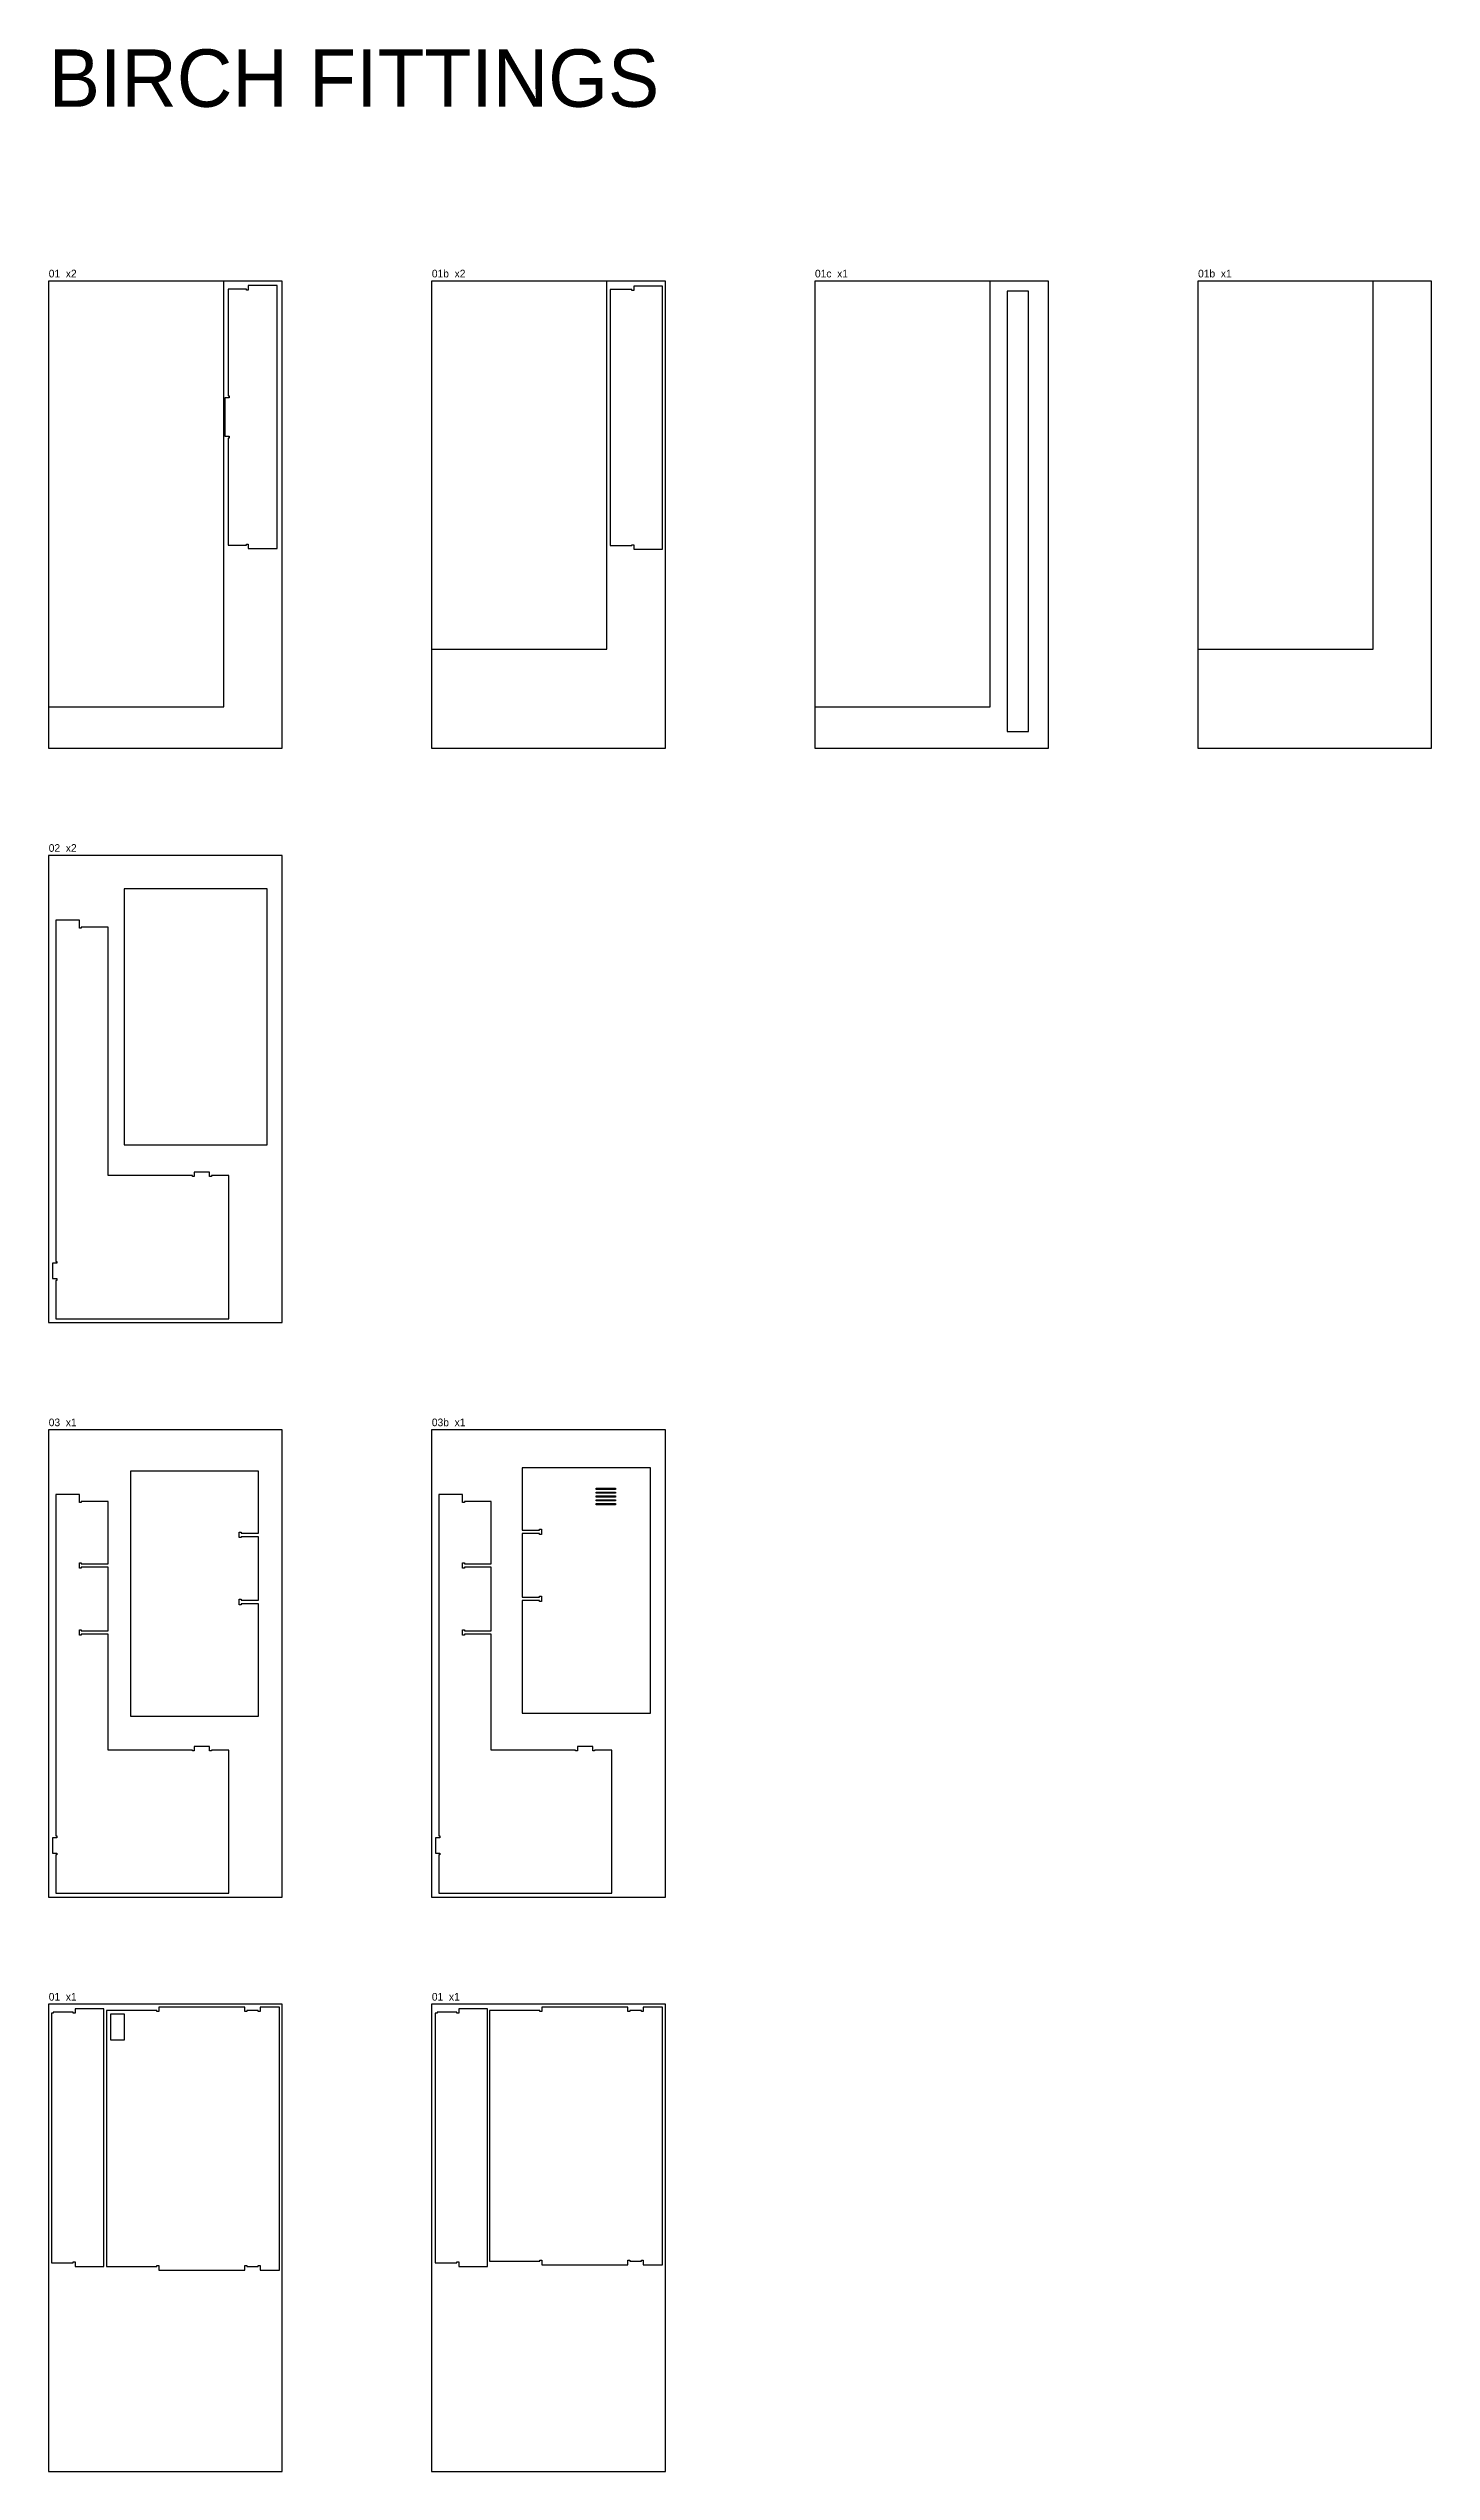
# Model space of a CAD drawing. Header units: inches. Extents: x -19170 to 42346, y 18707 to 54393.
# Drawn here: x -6173 to 1047, y 33707 to 46362 of the extents above; entities that cross this region are included whole.
import ezdxf

# ---------------------------------------------------------------- set-up
doc = ezdxf.new("R2010")
doc.units = ezdxf.units.IN
doc.header["$MEASUREMENT"] = 0
for name, color, linetype in [('00_SHEET_BirchPlywood_2440x1220x18', 74, 'CONTINUOUS'), ('4_6mmTOOL_CUTTHROUGH_INSIDE', 4, 'CONTINUOUS'), ('5_6mmTOOL_CUTTHROUGH_OUTSIDE', 5, 'CONTINUOUS')]:
    doc.layers.add(name, color=color, linetype=linetype)

msp = doc.modelspace()

# ---------------------------------------------------------------- linework, layer by layer
at = {"layer": '00_SHEET_BirchPlywood_2440x1220x18'}
for points in [[(-6173, 45147), (-6173, 42707), (-4953, 42707), (-4953, 45147)], [(-4173, 45147), (-4173, 42707), (-2953, 42707), (-2953, 45147)], [(-2173, 45147), (-2173, 42707), (-953, 42707), (-953, 45147)], [(-173, 45147), (-173, 42707), (1047, 42707), (1047, 45147)], [(-6173, 42147), (-6173, 39707), (-4953, 39707), (-4953, 42147)], [(-6173, 39147), (-6173, 36707), (-4953, 36707), (-4953, 39147)], [(-4173, 39147), (-4173, 36707), (-2953, 36707), (-2953, 39147)], [(-6173, 36147), (-6173, 33707), (-4953, 33707), (-4953, 36147)], [(-4173, 36147), (-4173, 33707), (-2953, 33707), (-2953, 36147)]]:
    msp.add_lwpolyline(points, close=True, dxfattribs=at)
at = {"layer": '4_6mmTOOL_CUTTHROUGH_INSIDE'}
for p, q in [((-3314, 38836), (-3314, 38842)), ((-3314, 38842), (-3214, 38842)), ((-3214, 38836), (-3314, 38836)), ((-3314, 38822), (-3214, 38822)), ((-3314, 38816), (-3314, 38822)), ((-3214, 38816), (-3314, 38816)), ((-3314, 38802), (-3214, 38802)), ((-3314, 38796), (-3314, 38802)), ((-3214, 38796), (-3314, 38796)), ((-3314, 38782), (-3214, 38782)), ((-3314, 38776), (-3314, 38782)), ((-3214, 38776), (-3314, 38776)), ((-3314, 38762), (-3214, 38762)), ((-3314, 38756), (-3314, 38762)), ((-3214, 38756), (-3314, 38756)), ((-3214, 38842), (-3214, 38836)), ((-3214, 38822), (-3214, 38816)), ((-3214, 38802), (-3214, 38796)), ((-3214, 38782), (-3214, 38776)), ((-3214, 38762), (-3214, 38756))]:
    msp.add_line(p, q, dxfattribs=at)
for points in [[(-3314, 38836), (-3314, 38842), (-3214, 38842), (-3214, 38836)], [(-3314, 38816), (-3314, 38822), (-3214, 38822), (-3214, 38816)], [(-3314, 38796), (-3314, 38802), (-3214, 38802), (-3214, 38796)], [(-3314, 38776), (-3314, 38782), (-3214, 38782), (-3214, 38776)], [(-3314, 38756), (-3314, 38762), (-3214, 38762), (-3214, 38756)], [(-5850, 35962), (-5777, 35962), (-5777, 36095), (-5850, 36095)]]:
    msp.add_lwpolyline(points, close=True, dxfattribs=at)
at = {"layer": '5_6mmTOOL_CUTTHROUGH_OUTSIDE'}
for points in [[(-5258, 45146), (-6173, 45146), (-6173, 42924), (-5258, 42924)], [(-4980, 45123), (-5130, 45123), (-5130, 45100), (-5140, 45100), (-5140, 45105), (-5235, 45105), (-5235, 44547), (-5230, 44547), (-5230, 44537), (-5253, 44537), (-5253, 44337), (-5230, 44337), (-5230, 44327), (-5235, 44327), (-5235, 43768), (-5140, 43768), (-5140, 43773), (-5130, 43773), (-5130, 43750), (-4980, 43750)], [(-3258, 45146), (-4173, 45146), (-4173, 43224), (-3258, 43224)], [(-2968, 45120), (-3118, 45120), (-3118, 45097), (-3128, 45097), (-3128, 45102), (-3241, 45102), (-3241, 43765), (-3128, 43765), (-3128, 43770), (-3118, 43770), (-3118, 43747), (-2968, 43747)], [(-1258, 45146), (-2173, 45146), (-2173, 42924), (-1258, 42924)], [(-1058, 45094), (-1168, 45094), (-1168, 42794), (-1058, 42794)], [(742, 45147), (-173, 45147), (-173, 43224), (742, 43224)], [(-5031, 41972), (-5779, 41972), (-5779, 40636), (-5031, 40636)], [(-5232, 40475), (-5322, 40475), (-5322, 40470), (-5332, 40470), (-5332, 40493), (-5412, 40493), (-5412, 40470), (-5422, 40470), (-5422, 40475), (-5862, 40475), (-5862, 41773), (-6002, 41773), (-6002, 41768), (-6012, 41768), (-6012, 41809), (-6135, 41809), (-6135, 40027), (-6130, 40027), (-6130, 40017), (-6153, 40017), (-6153, 39937), (-6130, 39937), (-6130, 39927), (-6135, 39927), (-6135, 39727), (-5232, 39727)], [(-5077, 38589), (-5167, 38589), (-5167, 38584), (-5177, 38584), (-5177, 38612), (-5167, 38612), (-5167, 38607), (-5077, 38607), (-5077, 38932), (-5746, 38932), (-5746, 37652), (-5077, 37652), (-5077, 38239), (-5167, 38239), (-5167, 38234), (-5177, 38234), (-5177, 38262), (-5167, 38262), (-5167, 38257), (-5077, 38257)], [(-3031, 38948), (-3700, 38948), (-3700, 38623), (-3610, 38623), (-3610, 38628), (-3600, 38628), (-3600, 38600), (-3610, 38600), (-3610, 38605), (-3700, 38605), (-3700, 38273), (-3610, 38273), (-3610, 38278), (-3600, 38278), (-3600, 38250), (-3610, 38250), (-3610, 38255), (-3700, 38255), (-3700, 37668), (-3031, 37668)], [(-5232, 37475), (-5322, 37475), (-5322, 37470), (-5332, 37470), (-5332, 37493), (-5412, 37493), (-5412, 37470), (-5422, 37470), (-5422, 37475), (-5862, 37475), (-5862, 38080), (-6002, 38080), (-6002, 38075), (-6012, 38075), (-6012, 38103), (-6002, 38103), (-6002, 38098), (-5862, 38098), (-5862, 38430), (-6002, 38430), (-6002, 38425), (-6012, 38425), (-6012, 38453), (-6002, 38453), (-6002, 38448), (-5862, 38448), (-5862, 38773), (-6002, 38773), (-6002, 38768), (-6012, 38768), (-6012, 38809), (-6135, 38809), (-6135, 37027), (-6130, 37027), (-6130, 37017), (-6153, 37017), (-6153, 36937), (-6130, 36937), (-6130, 36927), (-6135, 36927), (-6135, 36727), (-5232, 36727)], [(-3232, 37475), (-3322, 37475), (-3322, 37470), (-3332, 37470), (-3332, 37493), (-3412, 37493), (-3412, 37470), (-3422, 37470), (-3422, 37475), (-3862, 37475), (-3862, 38080), (-4002, 38080), (-4002, 38075), (-4012, 38075), (-4012, 38103), (-4002, 38103), (-4002, 38098), (-3862, 38098), (-3862, 38430), (-4002, 38430), (-4002, 38425), (-4012, 38425), (-4012, 38453), (-4002, 38453), (-4002, 38448), (-3862, 38448), (-3862, 38773), (-4002, 38773), (-4002, 38768), (-4012, 38768), (-4012, 38809), (-4135, 38809), (-4135, 37027), (-4130, 37027), (-4130, 37017), (-4153, 37017), (-4153, 36937), (-4130, 36937), (-4130, 36927), (-4135, 36927), (-4135, 36727), (-3232, 36727)], [(-5884, 36123), (-6034, 36123), (-6034, 36100), (-6044, 36100), (-6044, 36105), (-6148, 36105), (-6148, 36100), (-6157, 36100), (-6157, 34796), (-6044, 34796), (-6044, 34801), (-6034, 34801), (-6034, 34778), (-5884, 34778)], [(-4968, 36132), (-5068, 36132), (-5068, 36109), (-5078, 36109), (-5078, 36114), (-5138, 36114), (-5138, 36109), (-5148, 36109), (-5148, 36132), (-5598, 36132), (-5598, 36109), (-5608, 36109), (-5608, 36114), (-5871, 36114), (-5871, 34777), (-5608, 34777), (-5608, 34782), (-5598, 34782), (-5598, 34759), (-5148, 34759), (-5148, 34782), (-5138, 34782), (-5138, 34777), (-5078, 34777), (-5078, 34782), (-5068, 34782), (-5068, 34759), (-4968, 34759)], [(-3881, 36123), (-4031, 36123), (-4031, 36100), (-4041, 36100), (-4041, 36105), (-4145, 36105), (-4145, 36100), (-4154, 36100), (-4154, 34796), (-4041, 34796), (-4041, 34801), (-4031, 34801), (-4031, 34778), (-3881, 34778)], [(-2968, 36132), (-3068, 36132), (-3068, 36109), (-3078, 36109), (-3078, 36114), (-3138, 36114), (-3138, 36109), (-3148, 36109), (-3148, 36132), (-3598, 36132), (-3598, 36109), (-3608, 36109), (-3608, 36114), (-3871, 36114), (-3871, 34805), (-3608, 34805), (-3608, 34810), (-3598, 34810), (-3598, 34787), (-3148, 34787), (-3148, 34810), (-3138, 34810), (-3138, 34805), (-3078, 34805), (-3078, 34810), (-3068, 34810), (-3068, 34787), (-2968, 34787)]]:
    msp.add_lwpolyline(points, close=True, dxfattribs=at)

# ---------------------------------------------------------------- texts
at = {"layer": '00_SHEET_BirchPlywood_2440x1220x18', "attachment_point": 1}
for s, width, insert, char_height in [('BIRCH FITTINGS', 5572.92, (-6172, 46357), 300), ('01  x2', 871.79, (-6172, 45206), 40), ('01b  x2', 871.79, (-4172, 45206), 40), ('01c  x1', 871.79, (-2172, 45206), 40), ('01b  x1', 871.79, (-172, 45206), 40), ('02  x2', 871.79, (-6172, 42206), 40), ('03  x1', 871.79, (-6172, 39206), 40), ('03b  x1', 871.79, (-4172, 39206), 40), ('01  x1', 871.79, (-6172, 36206), 40), ('01  x1', 871.79, (-4172, 36206), 40)]:
    msp.add_mtext_dynamic_manual_height_columns(s, width=width, gutter_width=200, heights=[0], dxfattribs=dict(at, insert=insert, char_height=char_height))

doc.saveas('drawing.dxf')
